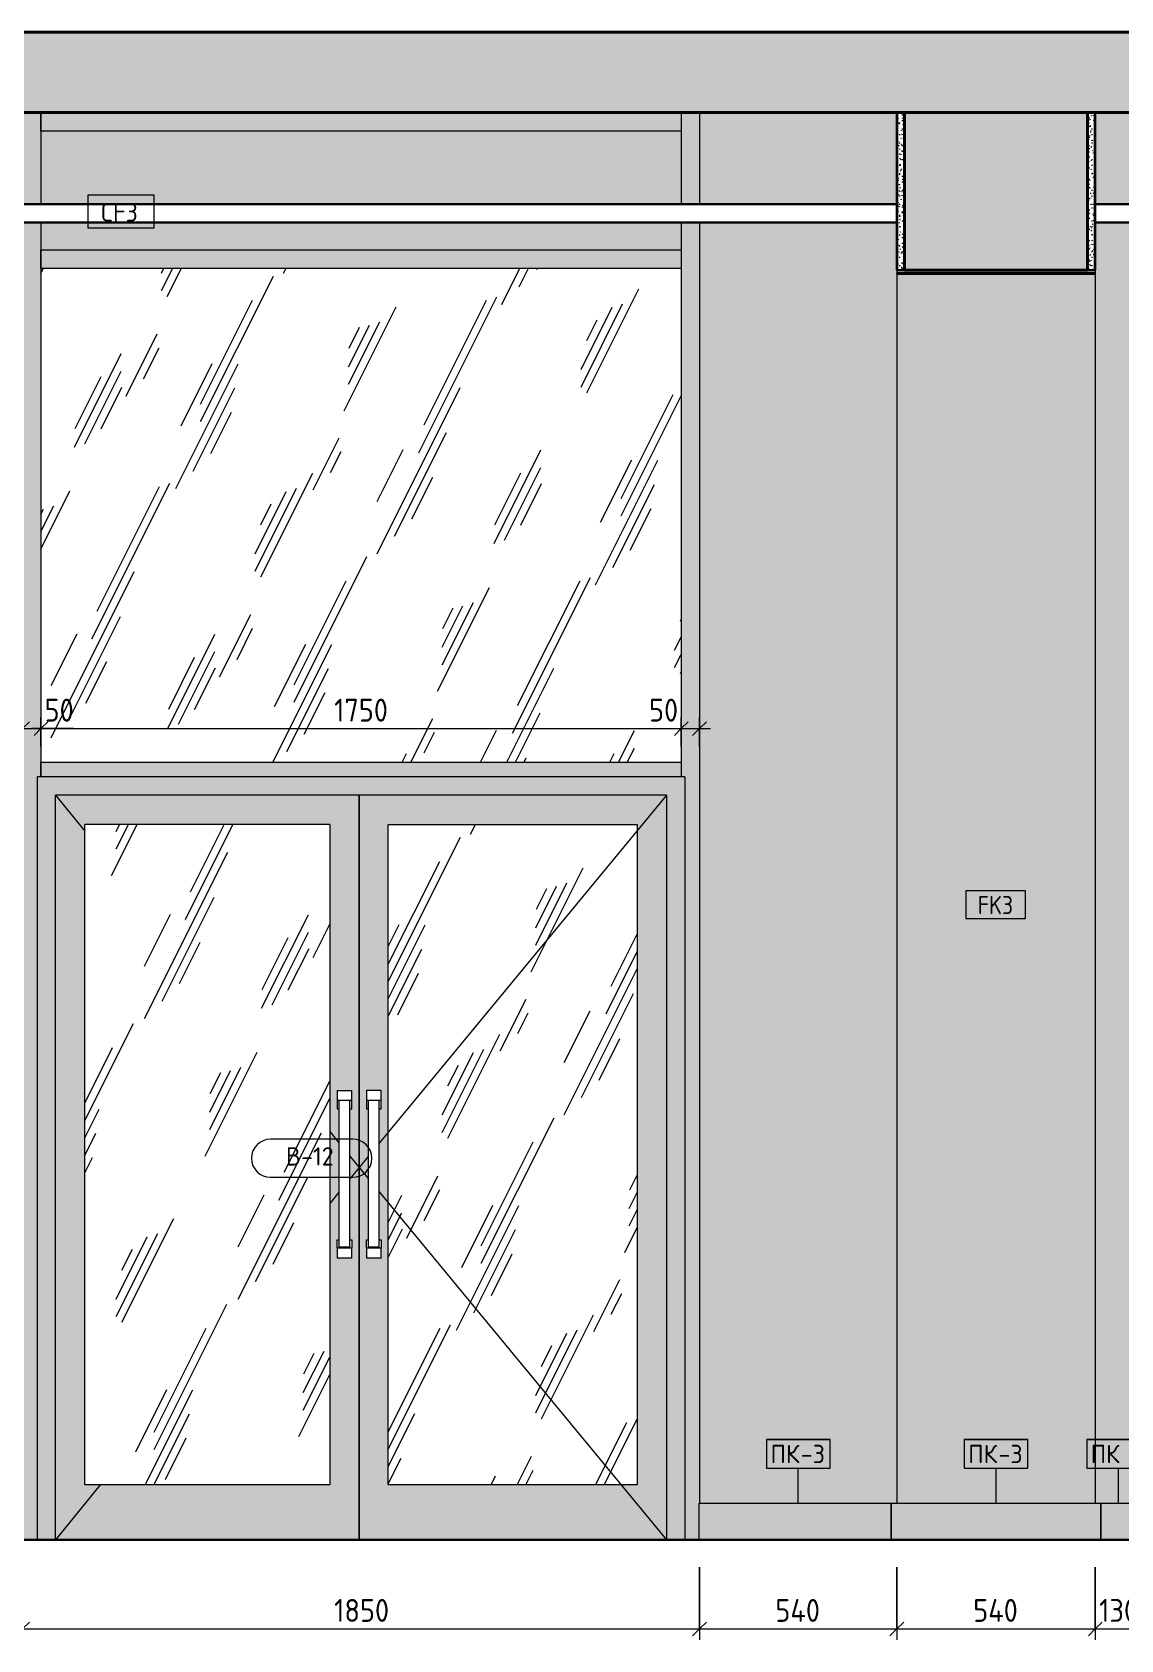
# Model space of a CAD drawing. Header units: millimetres. Extents: x 855 to 84199, y -1987 to 21700.
# Drawn here: x 59178 to 62152, y -273 to 4120 of the extents above; entities that cross this region are included whole.
import ezdxf

# ---------------------------------------------------------------- set-up
doc = ezdxf.new("R2010")
doc.units = ezdxf.units.MM
for name, color, linetype, lineweight in [('A-ANNO-DIMS', 7, 'Continuous', 9), ('A-ANNO-DIMS-25', 7, 'Continuous', 9), ('A-CLNG-IDEN', 7, 'Continuous', 9), ('A-DOOR', 7, 'Continuous', 9), ('A-DOOR-IDEN', 7, 'Continuous', 9), ('A-FLOR', 7, 'Continuous', 9), ('A-GENM', 7, 'Continuous', 9), ('A-GENM-IDEN', 7, 'Continuous', 9), ('A-GLAZ-CURT', 7, 'Continuous', 9), ('A-GLAZ-CWMG', 7, 'Continuous', 9), ('A-WALL-IDEN', 7, 'Continuous', 9), ('A-WALL-PATT', 7, 'Continuous', 9), ('I-WALL', 7, 'Continuous', 9)]:
    doc.layers.add(name, color=color, linetype=linetype, lineweight=lineweight)
for name, color, linetype, lineweight, true_color in [('A-CLNG-1', 7, 'Continuous', 9, 0x787878), ('A-CLNG-FNSH-1', 7, 'Continuous', 30, 0x3c3c3c), ('A-DOOR-GLAZ', 7, 'Continuous', 9, 0x8080ff), ('A-FLOR-1', 7, 'Continuous', 9, 0x787878), ('A-FLOR-FNSH-1', 7, 'Continuous', 40, 0x3c3c3c), ('A-FLOR-FNSH-2', 7, 'Continuous', 30, 0x3c3c3c), ('A-WALL-4', 7, 'Continuous', 30, 0x3c3c3c), ('A-WALL-FNSH-3', 7, 'Continuous', 30, 0x3c3c3c), ('I-WALL-1', 7, 'Continuous', 9, 0x787878)]:
    doc.layers.add(name, color=color, linetype=linetype, lineweight=lineweight, true_color=true_color)
doc.styles.add('GOST Common_5', font='GOST_Common.ttf', dxfattribs={"width": 0.9, "height": 50})
doc.styles.add('GOST Common_6', font='GOST_Common.ttf', dxfattribs={"height": 50})
doc.styles.add('ISOCPEUR_2', font='isocpeur.ttf', dxfattribs={"width": 0.9, "height": 62.5})
doc.dimstyles.new('ISO-2_5_0_9К_БОЛЬШОЙ_1', dxfattribs={"dimscale": 304.8, "dimtxt": 62.248823, "dimasz": 0.123031, "dimexe": 0.098425, "dimexo": 0.246063, "dimgap": 0, "dimtad": 1, "dimdec": 0, "dimrnd": 10, "dimzin": 0, "dimdsep": 46, "dimtxsty": 'ISOCPEUR_2', "dimblk1": 'OBLIQUE', "dimblk2": 'OBLIQUE', "dimsah": 1, "dimcen": 0.09, "dimdle": 0.098425, "dimazin": 0, "dimtfac": 1, "dimtdec": 4, "dimtix": 1, "dimtmove": 0, "dimatfit": 3, "dimfxl": 1, "dimtvp": 1, "dimtolj": 1, "dimtzin": 0, "dimarcsym": 2})
doc.dimstyles.new('ISO-2_5_0_9К_БОЛЬШОЙ_2', dxfattribs={"dimscale": 304.8, "dimtxt": 62.248823, "dimasz": 0.123031, "dimexe": 0.098425, "dimexo": 0.246063, "dimgap": 0, "dimtad": 1, "dimdec": 0, "dimrnd": 10, "dimzin": 0, "dimdsep": 46, "dimtxsty": 'ISOCPEUR_2', "dimblk1": 'OBLIQUE', "dimblk2": 'OBLIQUE', "dimsah": 1, "dimcen": 0.09, "dimdle": 0.098425, "dimazin": 0, "dimtfac": 1, "dimtdec": 4, "dimtix": 1, "dimtmove": 1, "dimatfit": 3, "dimfxl": 1, "dimtvp": 1, "dimtolj": 1, "dimtzin": 0, "dimarcsym": 2})
pattern_1 = [(45, (63115.937, 0), (-14.25598, 14.25598), []), (45, (63130.193, 0), (-14.25598, 14.25598), [25.202, -5.04, 0.8382, -4.202])]
pattern_2 = [(63.435, (-104431.4, 31.75), (-255.583, 766.75), [317.5, -190.5, 317.5, -190.5, -403.903]), (63.435, (-104431.4, 31.75), (-255.583, 766.75), [-1016, 127, -276.9]), (63.435, (-104447.3, 47.6), (-255.583, 766.75), [254, -317.5, 190.5, -190.5, -467.403]), (63.435, (-104447.3, 47.6), (-255.583, 766.75), [-952.5, 222.25, -245.15]), (63.435, (-104447.3, 95.25), (-255.583, 766.75), [190.5, -381, 127, -190.5, -530.903]), (63.435, (-104447.3, 95.25), (-255.583, 766.75), [-889, 285.75, -245.15]), (63.435, (-104399.65, 47.6), (-255.583, 766.75), [190.5, -381, 158.75, -6404.65]), (63.435, (-104352, 95.25), (-255.583, 766.75), [95.25, -476.25, 63.5, -6499.9]), (63.435, (-104431.4, 174.6), (-255.583, 766.75), [63.5, -476.25, 63.5, -254, -562.653]), (63.435, (-104431.4, 174.6), (-255.583, 766.75), [-857.25, 158.75, -403.9]), (63.435, (-104145.65, 127), (-255.583, 766.75), [317.5, -476.25, 381, -251.503]), (63.435, (-104145.65, 79.4), (-255.583, 766.75), [444.5, -317.5, 476.25, -188.003]), (63.435, (-104113.9, 95.25), (-255.583, 766.75), [508, -254, 381, -276.903]), (63.435, (-104066.3, 142.9), (-255.583, 766.75), [317.5, -444.5, 254, -403.903]), (63.435, (-104113.9, 238.1), (-255.583, 766.75), [158.75, -635, 190.5, -435.653]), (63.435, (-104018.65, 190.5), (-255.583, 766.75), [127, -635, 127, -530.903])]
pattern_3 = [(0, (63115.937, 0), (30.48, 7.62), [2.515, -20.345, 2.515, -20.345, -121.92]), (0, (63115.937, 0), (30.48, 7.62), [-45.72, 2.515, -43.205, 2.515, -20.345, -53.34]), (0, (63115.937, 0), (30.48, 7.62), [-114.3, 2.515, -12.725, 2.515, -35.585]), (120, (63127.367, 3.81), (-21.839114, 22.586454), [2.515, -20.345, 2.515, -20.345, -121.92]), (120, (63127.367, 3.81), (-21.839114, 22.586454), [-45.72, 2.515, -43.205, 2.515, -20.345, -53.34]), (120, (63127.367, 3.81), (-21.839114, 22.586454), [-114.3, 2.515, -12.725, 2.515, -35.585]), (240, (63131.177, 19.05), (-8.640886, -30.206454), [2.515, -20.345, 2.515, -20.345, -121.92]), (240, (63131.177, 19.05), (-8.640886, -30.206454), [-45.72, 2.515, -43.205, 2.515, -20.345, -53.34]), (240, (63131.177, 19.05), (-8.640886, -30.206454), [-114.3, 2.515, -12.725, 2.515, -35.585])]

# ---------------------------------------------------------------- blocks, each defined once
blk = doc.blocks.new('Прямоугольный импост - Импост структурный с накладкой - 160мм Темный-32354017-Развертка 1_60-3')
at = {"layer": 'A-GLAZ-CWMG'}
blk.add_hatch(color=256, dxfattribs=at).paths.add_polyline_path([(-108409, 3850), (-106660, 3850), (-106660, 3900), (-108409, 3900), (-108409, 3860)])
for p, q in [((-108409, 3850), (-108409, 3900)), ((-106660, 3900), (-106660, 3850)), ((-108409, 3850), (-106660, 3850))]:
    blk.add_line(p, q, dxfattribs=at)
blk = doc.blocks.new('Прямоугольный импост - Импост структурный с накладкой - 160мм Темный-32310142-Развертка 1_60-3')
at = {"layer": 'A-GLAZ-CWMG'}
blk.add_hatch(color=256, dxfattribs=at).paths.add_polyline_path([(-106611, 0), (-106611, 100), (-106610, 100), (-106610, 2100), (-106660, 2100), (-106660, 2085), (-106650, 2085), (-106650, 0)])
blk.add_line((-106660, 2100), (-106660, 2085), dxfattribs=at)
blk = doc.blocks.new('Дверь_Витражная_остекление_ - ВВ-12 остекление-32353611-Развертка 1_60-3')
at = {"layer": 'A-DOOR'}
blk.add_hatch(color=256, dxfattribs=at).paths.add_polyline_path([(-108409, 0), (-108369, 0), (-108369, 2035), (-106700, 2035), (-106700, 0), (-106650, 0), (-106650, 2085), (-108419, 2085), (-108419, 0)])
h = blk.add_hatch(color=256, dxfattribs=at)
h.paths.add_polyline_path([(-108369, 0), (-108291.2, 0), (-108291.2, 2), (-107540, 2), (-107540, 2035), (-108369, 2035), (-108369, 2)])
h.paths.add_polyline_path([(-107620, 150), (-108289, 150), (-108289, 1955), (-107620, 1955), (-107620, 257)])
h.paths.add_polyline_path([(-107560.7, 770), (-107600, 770), (-107600, 820), (-107595, 820), (-107595, 1177.5), (-107600, 1177.5), (-107600, 1227.5), (-107560, 1227.5), (-107560, 1177.5), (-107565, 1177.5), (-107565, 820), (-107560, 820), (-107560, 770)])
h = blk.add_hatch(color=256, dxfattribs=at)
h.paths.add_polyline_path([(-106700, 0), (-106700, 2035), (-107540, 2035), (-107540, 2), (-106733, 2), (-106733, 0)])
h.paths.add_polyline_path([(-106780, 150), (-107460, 150), (-107460, 1955), (-106780, 1955), (-106780, 514.6)])
h.paths.add_polyline_path([(-107494.8, 770), (-107520, 770), (-107520, 820), (-107515, 820), (-107515, 1177.5), (-107520, 1177.5), (-107520, 1227.5), (-107480, 1227.5), (-107480, 1177.5), (-107485, 1177.5), (-107485, 820), (-107480, 820), (-107480, 770), (-107490, 770)])
h = blk.add_hatch(dxfattribs=at)
h.set_pattern_fill('FP_32', color=256, style=0, pattern_type=2)
h.set_pattern_definition(pattern_2)
h.paths.add_polyline_path([(-108057.2, 150), (-107620, 150), (-107620, 1955), (-108289, 1955), (-108289, 150)])
h = blk.add_hatch(dxfattribs=at)
h.set_pattern_fill('FP_32', color=256, style=0, pattern_type=2)
h.set_pattern_definition(pattern_2)
h.paths.add_polyline_path([(-107032.7, 150), (-106780, 150), (-106780, 1955), (-107460, 1955), (-107460, 150)])
for p, q in [((-108419, 2085), (-108419, 0)), ((-106650, 2085), (-108419, 2085)), ((-106650, 2085), (-106650, 0)), ((-108369, 0), (-108369, 2035)), ((-107540, 2035), (-108369, 2035)), ((-108369, 2035), (-108289, 1936.8)), ((-107540, 2035), (-107540, 2)), ((-106700, 2035), (-107540, 2035)), ((-107540, 2), (-107540, 2035)), ((-106700, 2035), (-107485, 1084.1)), ((-106700, 2035), (-106700, 0)), ((-107460, 150), (-107460, 1955)), ((-107460, 1955), (-106780, 1955)), ((-106780, 1955), (-106780, 150)), ((-107600, 1227.5), (-107600, 1200)), ((-107600, 1227.5), (-107560, 1227.5)), ((-107560, 1200), (-107600, 1200)), ((-107600, 1200), (-107600, 1177.5)), ((-107595, 1200), (-107595, 800)), ((-107565, 800), (-107565, 1200)), ((-107560, 1200), (-107560, 1227.5)), ((-107560, 1177.5), (-107560, 1200)), ((-107520, 1227.5), (-107520, 1200)), ((-107480, 1227.5), (-107520, 1227.5)), ((-107480, 1200), (-107520, 1200)), ((-107520, 1200), (-107520, 1177.5)), ((-107515, 1200), (-107515, 800)), ((-107485, 800), (-107485, 1200)), ((-107480, 1200), (-107480, 1227.5)), ((-107480, 1177.5), (-107480, 1200)), ((-107600, 1177.5), (-107595, 1177.5)), ((-107565, 1177.5), (-107560, 1177.5)), ((-107520, 1177.5), (-107515, 1177.5)), ((-107485, 1177.5), (-107480, 1177.5)), ((-107620, 1115.7), (-107595, 1085)), ((-107565, 1048.2), (-107540, 1017.5)), ((-107540, 1017.5), (-107565, 986.8)), ((-107515, 1047.8), (-107540, 1017.5)), ((-107540, 1017.5), (-107515, 987.2)), ((-107595, 950), (-107620, 919.3)), ((-107485, 950.9), (-106700, 0)), ((-107600, 797.5), (-107600, 820)), ((-107600, 820), (-107595, 820)), ((-107600, 797.5), (-107600, 770)), ((-107600, 797.5), (-107560, 797.5)), ((-107565, 800), (-107595, 800)), ((-107565, 820), (-107560, 820)), ((-107560, 820), (-107560, 797.5)), ((-107560, 770), (-107560, 797.5)), ((-107520, 797.5), (-107520, 820)), ((-107520, 820), (-107515, 820)), ((-107520, 797.5), (-107520, 770)), ((-107520, 797.5), (-107480, 797.5)), ((-107485, 800), (-107515, 800)), ((-107485, 820), (-107480, 820)), ((-107480, 820), (-107480, 797.5)), ((-107480, 770), (-107480, 797.5)), ((-107560, 770), (-107600, 770)), ((-107480, 770), (-107520, 770)), ((-108246.8, 150), (-108369, 0)), ((-106780, 150), (-107460, 150))]:
    blk.add_line(p, q, dxfattribs=at)
at = {"layer": 'A-DOOR-GLAZ'}
for p, q in [((-107620, 1955), (-108289, 1955)), ((-108289, 150), (-108289, 1955)), ((-107620, 1955), (-107620, 150)), ((-107620, 150), (-108289, 150))]:
    blk.add_line(p, q, dxfattribs=at)
blk = doc.blocks.new('Прямоугольный импост - Импост структурный с накладкой - 160мм Темный-V10-Развертка 1_60-3')
at = {"layer": 'A-GLAZ-CWMG'}
blk.add_hatch(color=256, dxfattribs=at).paths.add_polyline_path([(-108449, 0), (-108419, 0), (-108419, 2085), (-108409, 2085), (-108409, 2100), (-108459, 2100), (-108459, 0)])
for p, q in [((-108459, 2100), (-108459, 0)), ((-108409, 2100), (-108409, 2085))]:
    blk.add_line(p, q, dxfattribs=at)
blk = doc.blocks.new('Системная панель - Стекло - 40мм-32353847-Развертка 1_60-3')
at = {"layer": 'A-GLAZ-CURT'}
h = blk.add_hatch(dxfattribs=at)
h.set_pattern_fill('FP_32', color=256, style=0, pattern_type=2)
h.set_pattern_definition(pattern_2)
h.paths.add_polyline_path([(-106660, 2125), (-106660, 3475), (-108409, 3475), (-108409, 2125), (-107545, 2125)])
blk = doc.blocks.new('Прямоугольный импост - Импост структурный с накладкой - 160мм Темный-V12-Развертка 1_60-3')
at = {"layer": 'A-GLAZ-CWMG'}
blk.add_hatch(color=256, dxfattribs=at).paths.add_polyline_path([(-106650, 2100), (-106610, 2100), (-106610, 3500), (-106660, 3500), (-106660, 2100)])
blk.add_line((-106660, 3500), (-106660, 2100), dxfattribs=at)
blk = doc.blocks.new('Прямоугольный импост - Импост структурный с накладкой - 160мм Темный-32354021-Развертка 1_60-3')
at = {"layer": 'A-GLAZ-CWMG'}
blk.add_hatch(color=256, dxfattribs=at).paths.add_polyline_path([(-107545, 2085), (-106660, 2085), (-106660, 2125), (-108409, 2125), (-108409, 2085), (-108369, 2085)])
for p, q in [((-108409, 2085), (-108409, 2125)), ((-108409, 2125), (-106660, 2125)), ((-106660, 2125), (-106660, 2085))]:
    blk.add_line(p, q, dxfattribs=at)
blk = doc.blocks.new('Прямоугольный импост - Импост структурный с накладкой - 160мм Темный-32352604-Развертка 1_60-3')
at = {"layer": 'A-GLAZ-CWMG'}
blk.add_hatch(color=256, dxfattribs=at).paths.add_polyline_path([(-113795.4, 2100), (-113795.4, 3500), (-113845.4, 3500), (-113845.4, 2100), (-113805.4, 2100)])
for p, q in [((-113845.4, 3500), (-113845.4, 2100)), ((-113795.4, 3500), (-113795.4, 2100))]:
    blk.add_line(p, q, dxfattribs=at)
blk = doc.blocks.new('Плинтус - Плинтус керамогранит бежевый-33068382-Развертка 1_60-3')
at = {"layer": 'A-GENM'}
blk.add_line((-105514, 100), (-105514, 0), dxfattribs=at)
blk = doc.blocks.new('Плинтус - Плинтус керамогранит бежевый-32865451-Развертка 1_60-3')
at = {"layer": 'A-GENM'}
blk.add_hatch(color=256, dxfattribs=at).paths.add_polyline_path([(-105514, 0), (-105514, 100), (-106086, 100), (-106086, 0), (-105529, 0)])
for p, q in [((-106086, 100), (-105514, 100)), ((-106086, 100), (-106086, 0)), ((-105514, 0), (-105514, 100))]:
    blk.add_line(p, q, dxfattribs=at)
blk = doc.blocks.new('Плинтус - Плинтус керамогранит бежевый-33068383-Развертка 1_60-3')
at = {"layer": 'A-GENM'}
blk.add_line((-106086, 0), (-106086, 100), dxfattribs=at)
blk = doc.blocks.new('Системная панель - Сэндвич - 40мм-32354024-Развертка 1_60-3')
at = {"layer": 'A-GLAZ-CURT'}
h = blk.add_hatch(color=256, dxfattribs=at)
h.paths.add_polyline_path([(-108409, 3525), (-106660, 3525), (-106660, 3600), (-108409, 3600)])
h.paths.add_polyline_path([(-107545, 3650), (-106660, 3650), (-106660, 3850), (-108409, 3850), (-108409, 3650)])
blk = doc.blocks.new('Прямоугольный импост - Импост структурный с накладкой - 160мм Темный-V15-Развертка 1_60-3')
at = {"layer": 'A-GLAZ-CWMG'}
h = blk.add_hatch(color=256, dxfattribs=at)
h.paths.add_polyline_path([(-106660, 3500), (-106610, 3500), (-106610, 3600), (-106660, 3600), (-106660, 3515)])
h.paths.add_polyline_path([(-106610, 3650), (-106610, 3900), (-106660, 3900), (-106660, 3650), (-106650, 3650)])
for p, q in [((-106660, 3900), (-106660, 3650)), ((-106660, 3600), (-106660, 3500))]:
    blk.add_line(p, q, dxfattribs=at)
blk = doc.blocks.new('Прямоугольный импост - Импост структурный с накладкой - 160мм Темный-V16-Развертка 1_60-3')
at = {"layer": 'A-GLAZ-CWMG'}
blk.add_hatch(color=256, dxfattribs=at).paths.add_polyline_path([(-106660, 3475), (-106660, 3525), (-108409, 3525), (-108409, 3475), (-107545, 3475)])
for p, q in [((-108409, 3475), (-108409, 3525)), ((-108409, 3525), (-106660, 3525)), ((-106660, 3525), (-106660, 3475)), ((-108409, 3475), (-106660, 3475))]:
    blk.add_line(p, q, dxfattribs=at)
blk = doc.blocks.new('Прямоугольный импост - Импост структурный с накладкой - 160мм Темный-32352605-Развертка 1_60-3')
at = {"layer": 'A-GLAZ-CWMG'}
h = blk.add_hatch(color=256, dxfattribs=at)
h.paths.add_polyline_path([(-103588.999961, 3500), (-103548.999961, 3500), (-103548.999961, 3600), (-103598.999961, 3600), (-103598.999961, 3500)])
h.paths.add_polyline_path([(-103548.999961, 3650), (-103548.999961, 3900), (-103598.999961, 3900), (-103598.999961, 3650), (-103558.999961, 3650)])
for p, q in [((-103598.999961, 3900), (-103598.999961, 3650)), ((-103548.999961, 3900), (-103548.999961, 3650)), ((-103598.999961, 3600), (-103598.999961, 3500)), ((-103548.999961, 3600), (-103548.999961, 3500))]:
    blk.add_line(p, q, dxfattribs=at)
blk = doc.blocks.new('Плинтус - Плинтус керамогранит бежевый-33068377-Развертка 1_60-3')
at = {"layer": 'A-GENM'}
blk.add_hatch(color=256, dxfattribs=at).paths.add_polyline_path([(-106086, 0), (-106086, 100), (-106611, 100), (-106611, 0), (-106520.4, 0)])
for p, q in [((-106611, 100), (-106086, 100)), ((-106611, 0), (-106611, 100))]:
    blk.add_line(p, q, dxfattribs=at)
blk = doc.blocks.new('Плинтус - Плинтус керамогранит бежевый-33068380-Развертка 1_60-3')
at = {"layer": 'A-GENM'}
blk.add_hatch(color=256, dxfattribs=at).paths.add_polyline_path([(-105495.9, 0), (-105400, 0), (-105400, 100), (-105514, 100), (-105514, 0)])
for p, q in [((-105514, 100), (-105400, 100)), ((-105400, 100), (-105400, 0))]:
    blk.add_line(p, q, dxfattribs=at)
blk = doc.blocks.new('DIMBLOCK60-Развертка 1_60-3')
at = {"layer": 'A-ANNO-DIMS-25'}
for p, q in [((59151.8, -75), (59151.8, -273.5)), ((59151.8, -243.5), (59151.8, -75.1)), ((61000.8, -75), (61000.8, -273.5)), ((61000.8, -243.5), (61000.8, -75.1)), ((59151.8, -243.5), (61000.8, -243.5))]:
    blk.add_line(p, q, dxfattribs=at)
at = {"layer": 'A-ANNO-DIMS-25', "lineweight": 20}
for p, q in [((59151.8, -243.5), (59133.1, -262.2)), ((59151.8, -243.5), (59170.6, -224.7)), ((61000.8, -243.5), (60982.1, -262.2)), ((61000.8, -243.5), (61019.6, -224.7))]:
    blk.add_line(p, q, dxfattribs=at)
at = {"layer": 'A-ANNO-DIMS-25', "color": 0, "insert": (60002.7, -161.8), "char_height": 62.5, "width": 176.691, "attachment_point": 1, "line_spacing_factor": 1.149209, "style": 'ISOCPEUR_2'}
blk.add_mtext('1850', dxfattribs=at)
blk = doc.blocks.new('_Oblique')
at = {"color": 0, "linetype": 'ByBlock', "lineweight": -2}
blk.add_line((-0.5, -0.5), (0.5, 0.5), dxfattribs=at)
blk = doc.blocks.new('DIMBLOCK61-Развертка 1_60-3')
at = {"layer": 'A-ANNO-DIMS-25'}
for p, q in [((61000.8, -75), (61000.8, -273.5)), ((61000.8, -243.5), (61000.8, -75.1)), ((61539.8, -75), (61539.8, -273.5)), ((61539.8, -243.5), (61539.8, -75.1)), ((61000.8, -243.5), (61539.8, -243.5))]:
    blk.add_line(p, q, dxfattribs=at)
at = {"layer": 'A-ANNO-DIMS-25', "lineweight": 20}
for p, q in [((61000.8, -243.5), (60982.1, -262.2)), ((61000.8, -243.5), (61019.6, -224.7)), ((61539.8, -243.5), (61521.1, -262.2)), ((61539.8, -243.5), (61558.6, -224.7))]:
    blk.add_line(p, q, dxfattribs=at)
at = {"layer": 'A-ANNO-DIMS-25', "color": 0, "insert": (61208.1, -161.8), "char_height": 62.5, "width": 149.397, "attachment_point": 1, "line_spacing_factor": 1.149209, "style": 'ISOCPEUR_2'}
blk.add_mtext('540', dxfattribs=at)
blk = doc.blocks.new('DIMBLOCK62-Развертка 1_60-3')
at = {"layer": 'A-ANNO-DIMS-25'}
for p, q in [((61539.8, -75), (61539.8, -273.5)), ((61539.8, -243.5), (61539.8, -75.1)), ((62081.8, -75), (62081.8, -273.5)), ((62081.8, -243.5), (62081.8, -75.1)), ((61539.8, -243.5), (62081.8, -243.5))]:
    blk.add_line(p, q, dxfattribs=at)
at = {"layer": 'A-ANNO-DIMS-25', "lineweight": 20}
for p, q in [((61539.8, -243.5), (61521.1, -262.2)), ((61539.8, -243.5), (61558.6, -224.7)), ((62081.8, -243.5), (62063.1, -262.2)), ((62081.8, -243.5), (62100.6, -224.7))]:
    blk.add_line(p, q, dxfattribs=at)
at = {"layer": 'A-ANNO-DIMS-25', "color": 0, "insert": (61748.6, -161.8), "char_height": 62.5, "width": 149.397, "attachment_point": 1, "line_spacing_factor": 1.149209, "style": 'ISOCPEUR_2'}
blk.add_mtext('540', dxfattribs=at)
blk = doc.blocks.new('DIMBLOCK63-Развертка 1_60-3')
at = {"layer": 'A-ANNO-DIMS-25'}
for p, q in [((62081.8, -75), (62081.8, -273.5)), ((62081.8, -243.5), (62081.8, -75.1)), ((62210.8, -75), (62210.8, -273.5)), ((62210.8, -243.5), (62210.8, -75.1)), ((62081.8, -243.5), (62210.8, -243.5))]:
    blk.add_line(p, q, dxfattribs=at)
at = {"layer": 'A-ANNO-DIMS-25', "lineweight": 20}
for p, q in [((62081.8, -243.5), (62063.1, -262.2)), ((62081.8, -243.5), (62100.6, -224.7)), ((62210.8, -243.5), (62192.1, -262.2)), ((62210.8, -243.5), (62229.6, -224.7))]:
    blk.add_line(p, q, dxfattribs=at)
at = {"layer": 'A-ANNO-DIMS-25', "color": 0, "insert": (62092.5, -161.8), "char_height": 62.5, "width": 129.286, "attachment_point": 1, "line_spacing_factor": 1.149209, "style": 'ISOCPEUR_2'}
blk.add_mtext('130', dxfattribs=at)
blk = doc.blocks.new('М_потолков - Марка_ Имя типа-25382930-Развертка 1_60-3')
at = {"layer": 'A-CLNG-IDEN'}
for p, q in [((-116905.6, 3654.6), (-117086.8, 3654.6)), ((-117086.8, 3654.6), (-117086.8, 3565.2)), ((-116905.6, 3565.2), (-116905.6, 3654.6)), ((-117086.8, 3565.2), (-116905.6, 3565.2))]:
    blk.add_line(p, q, dxfattribs=at)
blk = doc.blocks.new('М_двери - Типоразмер_рамка-25223575-Развертка 1_60-3')
at = {"layer": 'A-DOOR-IDEN'}
for p, q in [((-112945.5, 1094.5), (-113170.4, 1094.5)), ((-113170.4, 990.5), (-112945.5, 990.5))]:
    blk.add_line(p, q, dxfattribs=at)
for centre, start, end in [((-113170.4, 1042.5), 90, 270), ((-112945.5, 1042.5), 270, 90)]:
    blk.add_arc(centre, 52, start, end, dxfattribs=at)
blk = doc.blocks.new('М_стена_0001 - Типоразмер_без рамки-25382661-Развертка 1_60-3')
at = {"layer": 'A-WALL-IDEN'}
for p, q in [((-116874.1, 1838.1), (-117037.3, 1838.1)), ((-117037.3, 1838.1), (-117037.3, 1763.1)), ((-116874.1, 1763.1), (-116874.1, 1838.1)), ((-117037.3, 1763.1), (-116874.1, 1763.1))]:
    blk.add_line(p, q, dxfattribs=at)
blk = doc.blocks.new('Mark Reiling - Mark Reiling-26174330-Развертка 1_60-3')
at = {"layer": 'A-GENM-IDEN'}
for p, q in [((-110536.7, 274.4), (-110536.7, 195.6)), ((-110536.7, 274.4), (-110363.3, 274.4)), ((-110363.3, 274.4), (-110536.7, 274.4)), ((-110536.7, 274.4), (-110536.7, 195.6)), ((-110363.3, 195.6), (-110363.3, 274.4)), ((-110363.3, 195.6), (-110363.3, 274.4)), ((-110536.7, 195.6), (-110363.3, 195.6)), ((-110536.7, 195.6), (-110363.3, 195.6))]:
    blk.add_line(p, q, dxfattribs=at)
blk = doc.blocks.new('DIMBLOCK80-Развертка 1_60-3')
at = {"layer": 'A-ANNO-DIMS-25'}
for p, q in [((59151.8, 2168.3), (59151.8, 2246.8)), ((59201.8, 2168.3), (59201.8, 2246.8)), ((59151.8, 2216.8), (59201.8, 2216.8)), ((59151.8, 2216.8), (59151.8, 2168.3)), ((59186.9, 2216.8), (59176.8, 2216.8)), ((59290.9, 2216.8), (59186.9, 2216.8)), ((59201.8, 2216.8), (59201.8, 2168.3))]:
    blk.add_line(p, q, dxfattribs=at)
at = {"layer": 'A-ANNO-DIMS-25', "lineweight": 20}
for p, q in [((59151.8, 2216.8), (59133.1, 2198)), ((59151.8, 2216.8), (59170.6, 2235.5)), ((59201.8, 2216.8), (59183.1, 2198)), ((59201.8, 2216.8), (59220.6, 2235.5))]:
    blk.add_line(p, q, dxfattribs=at)
at = {"layer": 'A-ANNO-DIMS-25', "color": 0, "insert": (59211.9, 2298.4), "char_height": 62.5, "width": 94.81, "attachment_point": 1, "line_spacing_factor": 1.149209, "style": 'ISOCPEUR_2'}
blk.add_mtext('50', dxfattribs=at)
blk = doc.blocks.new('DIMBLOCK81-Развертка 1_60-3')
at = {"layer": 'A-ANNO-DIMS-25'}
for p, q in [((59201.8, 2168.3), (59201.8, 2246.8)), ((60950.8, 2168.3), (60950.8, 2246.8)), ((59201.8, 2216.8), (60950.8, 2216.8)), ((59201.8, 2216.8), (59201.8, 2168.3)), ((60950.8, 2216.8), (60950.8, 2168.3))]:
    blk.add_line(p, q, dxfattribs=at)
at = {"layer": 'A-ANNO-DIMS-25', "lineweight": 20}
for p, q in [((59201.8, 2216.8), (59183.1, 2198)), ((59201.8, 2216.8), (59220.6, 2235.5)), ((60950.8, 2216.8), (60932.1, 2198)), ((60950.8, 2216.8), (60969.6, 2235.5))]:
    blk.add_line(p, q, dxfattribs=at)
at = {"layer": 'A-ANNO-DIMS-25', "color": 0, "insert": (60002.7, 2298.4), "char_height": 62.5, "width": 176.691, "attachment_point": 1, "line_spacing_factor": 1.149209, "style": 'ISOCPEUR_2'}
blk.add_mtext('1750', dxfattribs=at)
blk = doc.blocks.new('DIMBLOCK82-Развертка 1_60-3')
at = {"layer": 'A-ANNO-DIMS-25'}
for p, q in [((60950.8, 2168.3), (60950.8, 2246.8)), ((61000.8, 2168.3), (61000.8, 2246.8)), ((60863, 2216.8), (60967, 2216.8)), ((60950.8, 2216.8), (61030.8, 2216.8)), ((60950.8, 2216.8), (60950.8, 2168.3)), ((60967, 2216.8), (60975.8, 2216.8)), ((61000.8, 2216.8), (61000.8, 2168.3))]:
    blk.add_line(p, q, dxfattribs=at)
at = {"layer": 'A-ANNO-DIMS-25', "lineweight": 20}
for p, q in [((60950.8, 2216.8), (60932.1, 2198)), ((60950.8, 2216.8), (60969.6, 2235.5)), ((61000.8, 2216.8), (60982.1, 2198)), ((61000.8, 2216.8), (61019.6, 2235.5))]:
    blk.add_line(p, q, dxfattribs=at)
at = {"layer": 'A-ANNO-DIMS-25', "color": 0, "insert": (60863, 2298.4), "char_height": 62.5, "width": 94.81, "attachment_point": 1, "line_spacing_factor": 1.149209, "style": 'ISOCPEUR_2'}
blk.add_mtext('50', dxfattribs=at)

msp = doc.modelspace()

# ---------------------------------------------------------------- hatches: boundary and pattern name
at = {"layer": 'A-CLNG-1'}
msp.add_hatch(color=256, dxfattribs=at).paths.add_polyline_path([(61560.8, 3460), (62080.8, 3460), (62080.8, 3461), (61540.8, 3461), (61540.8, 3460), (61550.8, 3460)])
at = {"layer": 'A-FLOR'}
for points in [[(59319.7, 0), (60123.7, 0), (60123.7, 2), (59319.7, 2)], [(60456.6, 0), (60877.8, 0), (60877.8, 2), (60123.7, 2), (60123.7, 0), (60415.5, 0)]]:
    msp.add_hatch(color=256, dxfattribs=at).paths.add_polyline_path(points)
at = {"layer": 'A-FLOR-1'}
h = msp.add_hatch(dxfattribs=at)
h.set_pattern_fill('FP_31', color=256, style=0, pattern_type=2)
h.set_pattern_definition(pattern_1)
h.paths.add_polyline_path([(58016.8, 3900), (66213.2, 3900), (66213.2, 4120), (49820.4, 4120), (49820.4, 3900), (56992.2, 3900)])
h = msp.add_hatch(dxfattribs=at)
h.set_pattern_fill('FP_31', color=256, style=0, pattern_type=2)
h.set_pattern_definition(pattern_1)
h.paths.add_polyline_path([(61560.8, 3470), (62060.8, 3470), (62060.8, 3900), (61560.8, 3900)])
h.paths.add_polyline_path([(51510.4, 3470), (52010.4, 3470), (52010.4, 3900), (51510.4, 3900), (51510.4, 3473.2)])
h.paths.add_polyline_path([(56736.1, 3470), (57060.8, 3470), (57060.8, 3900), (56560.8, 3900), (56560.8, 3470), (56608, 3470)])
at = {"layer": 'A-WALL-PATT'}
for points in [[(61526.8, 100), (61539.8, 100), (61539.8, 3600), (61000.8, 3600), (61000.8, 100), (61524.8, 100)], [(62115, 100), (62210.8, 100), (62210.8, 3600), (62081.8, 3600), (62081.8, 100), (62096.8, 100)], [(61539.8, 100), (62080.8, 100), (62080.8, 3460), (61540.8, 3460), (61540.8, 3461), (62080.8, 3461), (62080.8, 3470), (61539.8, 3470), (61539.8, 146.3)], [(62081.8, 100), (62081.8, 3470), (62080.8, 3470), (62080.8, 100)]]:
    msp.add_hatch(color=256, dxfattribs=at).paths.add_polyline_path(points)
at = {"layer": 'I-WALL'}
h = msp.add_hatch(color=256, dxfattribs=at)
h.paths.add_polyline_path([(66213.2, 3600), (66213.2, 3900), (66212.8, 3900), (66212.8, 3600)])
h.paths.add_polyline_path([(57780.8, 3650), (57780.8, 3650), (57780.8, 3900), (57760.8, 3900), (57760.8, 3650)])
h.paths.add_polyline_path([(62123.6, 3650), (62210.8, 3650), (62210.8, 3900), (62081.8, 3900), (62081.8, 3650), (62115, 3650)])
h.paths.add_polyline_path([(61036.7, 3650), (61539.8, 3650), (61539.8, 3900), (61000.8, 3900), (61000.8, 3650)])
at = {"layer": 'I-WALL-1'}
h = msp.add_hatch(dxfattribs=at)
h.set_pattern_fill('FP_33', color=256, style=0, pattern_type=2)
h.set_pattern_definition(pattern_3)
h.paths.add_polyline_path([(61550.8, 3470), (61560.8, 3470), (61560.8, 3900), (61540.8, 3900), (61540.8, 3470)])
h = msp.add_hatch(dxfattribs=at)
h.set_pattern_fill('FP_33', color=256, style=0, pattern_type=2)
h.set_pattern_definition(pattern_3)
h.paths.add_polyline_path([(62080.8, 3470), (62080.8, 3900), (62060.8, 3900), (62060.8, 3470)])

# ---------------------------------------------------------------- linework, layer by layer
at = {"layer": 'A-CLNG-FNSH-1'}
for p, q in [((61540.8, 3650), (57081.8, 3650)), ((66192.8, 3650), (62080.8, 3650)), ((57082.8, 3600), (61540.8, 3600)), ((62080.8, 3600), (66191.8, 3600)), ((62080.8, 3461), (61540.8, 3461)), ((61540.8, 3461), (61540.8, 3460)), ((61540.8, 3460), (62080.8, 3460)), ((62080.8, 3460), (62080.8, 3461))]:
    msp.add_line(p, q, dxfattribs=at)
at = {"layer": 'A-FLOR'}
for p, q in [((59319.7, 2), (60877.8, 2)), ((59319.7, 0), (59319.7, 2)), ((60123.7, 2), (60123.7, 0)), ((60877.8, 2), (60877.8, 0)), ((66213.2, -0.1), (49820.4, -0.1))]:
    msp.add_line(p, q, dxfattribs=at)
at = {"layer": 'A-FLOR-FNSH-1'}
for p, q in [((66213.2, 4120), (49820.4, 4120)), ((49820.4, 3900), (66213.2, 3900)), ((61560.8, 3900), (61560.8, 3470)), ((62060.8, 3470), (62060.8, 3900)), ((61560.8, 3470), (62060.8, 3470))]:
    msp.add_line(p, q, dxfattribs=at)
at = {"layer": 'A-FLOR-FNSH-2'}
msp.add_line((66213.2, 0), (49820.4, 0), dxfattribs=at)
at = {"layer": 'A-GENM-IDEN'}
for p, q in [((61270.8, 100), (61270.8, 194.6)), ((61810.8, 100), (61810.8, 194.6)), ((62145.3, 100), (62145.3, 194.6))]:
    msp.add_line(p, q, dxfattribs=at)
at = {"layer": 'A-WALL-4'}
for p, q in [((61540.8, 3900), (61540.8, 3470)), ((61560.8, 3470), (61560.8, 3900)), ((62080.8, 3470), (62080.8, 3900)), ((61540.8, 3470), (61560.8, 3470)), ((62060.8, 3470), (62080.8, 3470))]:
    msp.add_line(p, q, dxfattribs=at)
at = {"layer": 'A-WALL-FNSH-3'}
for p, q in [((61539.8, 3900), (61539.8, 3470)), ((62081.8, 3470), (62081.8, 3900)), ((61539.8, 3470), (61540.8, 3470)), ((62080.8, 3470), (62081.8, 3470))]:
    msp.add_line(p, q, dxfattribs=at)
at = {"layer": 'I-WALL'}
for p, q in [((61000.8, 3900), (61000.8, 3650)), ((61000.8, 3600), (61000.8, 100)), ((61539.8, 3470), (61539.8, 100)), ((62081.8, 3470), (62081.8, 100))]:
    msp.add_line(p, q, dxfattribs=at)

# ---------------------------------------------------------------- block references
at = {"layer": 'A-CLNG-IDEN'}
msp.add_blockref('М_потолков - Марка_ Имя типа-25382930-Развертка 1_60-3', (176416.5, 20), dxfattribs=at)
at = {"layer": 'A-DOOR'}
msp.add_blockref('Дверь_Витражная_остекление_ - ВВ-12 остекление-32353611-Развертка 1_60-3', (167610.8, 0), dxfattribs=at)
at = {"layer": 'A-DOOR-IDEN'}
msp.add_blockref('М_двери - Типоразмер_рамка-25223575-Развертка 1_60-3', (172999.3, 0), dxfattribs=at)
at = {"layer": 'A-GENM'}
for name in ['Плинтус - Плинтус керамогранит бежевый-33068377-Развертка 1_60-3', 'Плинтус - Плинтус керамогранит бежевый-32865451-Развертка 1_60-3', 'Плинтус - Плинтус керамогранит бежевый-33068383-Развертка 1_60-3', 'Плинтус - Плинтус керамогранит бежевый-33068382-Развертка 1_60-3', 'Плинтус - Плинтус керамогранит бежевый-33068380-Развертка 1_60-3']:
    msp.add_blockref(name, (167610.8, 0), dxfattribs=at)
at = {"layer": 'A-GENM-IDEN'}
for p in [(171720.8, 0), (172260.8, 0), (172595.3, 0)]:
    msp.add_blockref('Mark Reiling - Mark Reiling-26174330-Развертка 1_60-3', p, dxfattribs=at)
at = {"layer": 'A-GLAZ-CURT'}
for name in ['Системная панель - Сэндвич - 40мм-32354024-Развертка 1_60-3', 'Системная панель - Стекло - 40мм-32353847-Развертка 1_60-3']:
    msp.add_blockref(name, (167610.8, 0), dxfattribs=at)
at = {"layer": 'A-GLAZ-CWMG'}
for name, p in [('Прямоугольный импост - Импост структурный с накладкой - 160мм Темный-32352605-Развертка 1_60-3', (162750.8, 0)), ('Прямоугольный импост - Импост структурный с накладкой - 160мм Темный-32354017-Развертка 1_60-3', (167610.8, 0)), ('Прямоугольный импост - Импост структурный с накладкой - 160мм Темный-V15-Развертка 1_60-3', (167610.8, 0)), ('Прямоугольный импост - Импост структурный с накладкой - 160мм Темный-V16-Развертка 1_60-3', (167610.8, 0)), ('Прямоугольный импост - Импост структурный с накладкой - 160мм Темный-32352604-Развертка 1_60-3', (172997.3, 0)), ('Прямоугольный импост - Импост структурный с накладкой - 160мм Темный-V12-Развертка 1_60-3', (167610.8, 0)), ('Прямоугольный импост - Импост структурный с накладкой - 160мм Темный-32354021-Развертка 1_60-3', (167610.8, 0)), ('Прямоугольный импост - Импост структурный с накладкой - 160мм Темный-V10-Развертка 1_60-3', (167610.8, 0)), ('Прямоугольный импост - Импост структурный с накладкой - 160мм Темный-32310142-Развертка 1_60-3', (167610.8, 0))]:
    msp.add_blockref(name, p, dxfattribs=at)
at = {"layer": 'A-WALL-IDEN'}
msp.add_blockref('М_стена_0001 - Типоразмер_без рамки-25382661-Развертка 1_60-3', (178765.8, -65), dxfattribs=at)

# ---------------------------------------------------------------- texts
at = {"layer": 'A-CLNG-IDEN', "insert": (59364.6, 3652.4), "char_height": 50, "width": 130.274, "attachment_point": 1, "style": 'GOST Common_6'}
msp.add_mtext('CF3', dxfattribs=at)
at = {"layer": 'A-DOOR-IDEN', "char_height": 50, "attachment_point": 1, "style": 'GOST Common_6'}
for s, insert, width in [('\\fGOST Common|b0|i0|c204|p34|;В', (59871.3, 1072.8), 50.105), ('-12', (59912.6, 1072.8), 118.249)]:
    msp.add_mtext(s, dxfattribs=dict(at, insert=insert, width=width))
at = {"layer": 'A-GENM-IDEN', "char_height": 50, "attachment_point": 1, "style": 'GOST Common_6'}
for s, insert, width in [('ПК', (61194.8, 259.5), 100.211), ('-3', (61277.5, 259.5), 86.181), ('ПК', (61734.8, 259.5), 100.211), ('-3', (61817.5, 259.5), 86.181), ('ПК', (62069.3, 259.5), 100.211)]:
    msp.add_mtext(s, dxfattribs=dict(at, insert=insert, width=width))
at = {"layer": 'A-WALL-IDEN', "insert": (61760.9, 1759.5), "char_height": 50, "width": 122.658, "attachment_point": 1, "style": 'GOST Common_5'}
msp.add_mtext('FK3', dxfattribs=at)

# ---------------------------------------------------------------- dimensions: what is measured, and where the dimension line sits
at = {"layer": 'A-ANNO-DIMS'}
for base, p1, p2, picture, middle in [((59201.8, 2216.8), (59151.8, 2243.3), (59201.8, 2243.3), 'DIMBLOCK80-Развертка 1_60-3', (59259.3, 2256.8)), ((61000.8, 2216.8), (60950.8, 2243.3), (61000.8, 2243.3), 'DIMBLOCK82-Развертка 1_60-3', (60910.4, 2256.8))]:
    dim = msp.add_linear_dim(base=base, p1=p1, p2=p2, dimstyle='ISO-2_5_0_9К_БОЛЬШОЙ_2', override={"dimpost": '<>', "dimfxl": 50}, dxfattribs=at)
    dim.commit()
    dim.dimension.update_dxf_attribs({"geometry": picture, "text_midpoint": middle, "dimtype": 160})
for base, p1, p2, override, picture, middle in [((60950.8, 2216.8), (59201.8, 2243.3), (60950.8, 2243.3), {"dimpost": '<>', "dimfxl": 1749}, 'DIMBLOCK81-Развертка 1_60-3', (60076.3, 2248)), ((61000.8, -243.5), (59151.8, 0), (61000.8, 0), {"dimpost": '<>', "dimfxl": 1849}, 'DIMBLOCK60-Развертка 1_60-3', (60076.3, -212.2)), ((61539.8, -243.5), (61000.8, 0), (61539.8, 0), {"dimpost": '<>', "dimfxl": 539}, 'DIMBLOCK61-Развертка 1_60-3', (61270.3, -212.2)), ((62081.8, -243.5), (61539.8, 0), (62081.8, 0), {"dimpost": '<>', "dimfxl": 542}, 'DIMBLOCK62-Развертка 1_60-3', (61810.8, -212.2)), ((62210.8, -243.5), (62081.8, 0), (62210.8, 0), {"dimpost": '<>', "dimfxl": 129}, 'DIMBLOCK63-Развертка 1_60-3', (62146.3, -212.2))]:
    dim = msp.add_linear_dim(base=base, p1=p1, p2=p2, dimstyle='ISO-2_5_0_9К_БОЛЬШОЙ_1', override=override, dxfattribs=at)
    dim.commit()
    dim.dimension.update_dxf_attribs({"geometry": picture, "text_midpoint": middle})

doc.saveas('drawing.dxf')
